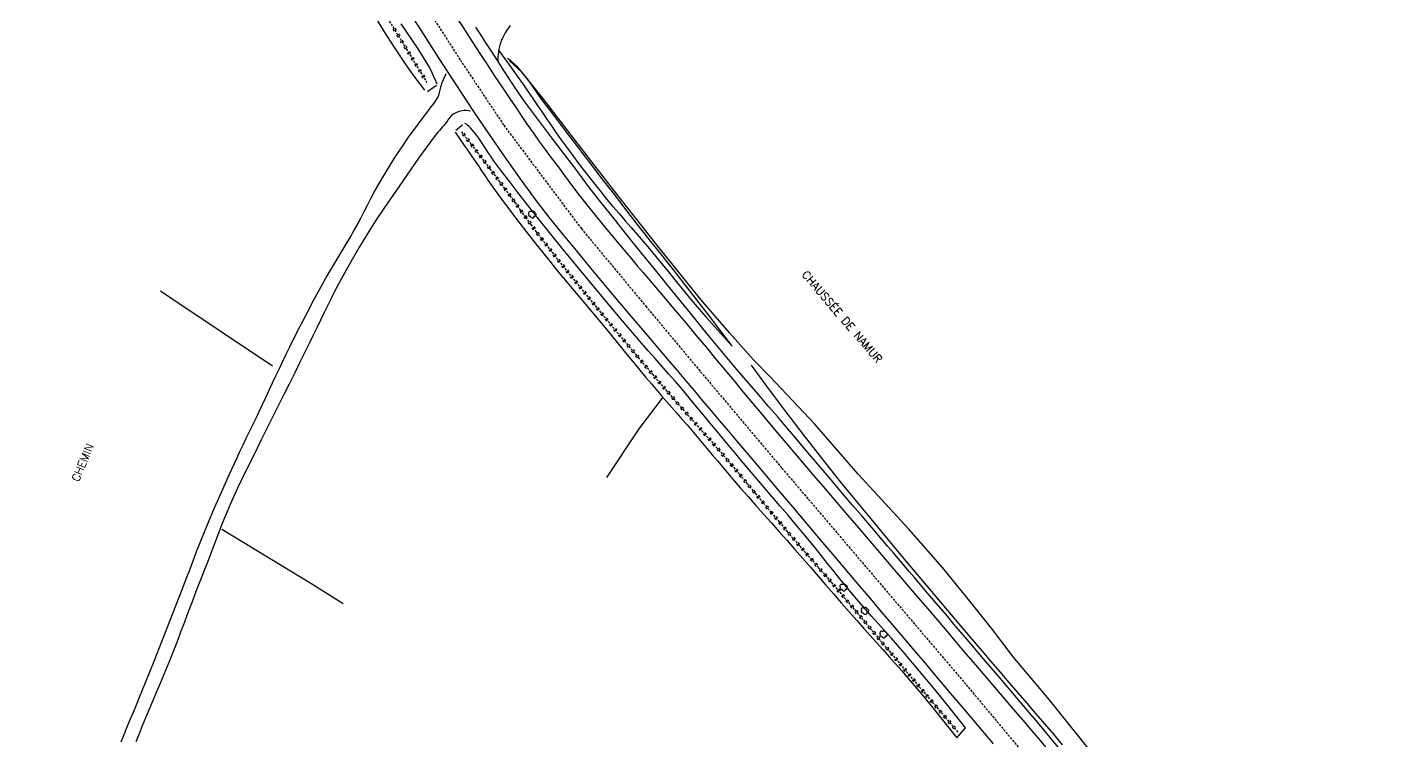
# Model space of a CAD drawing. Header units: millimetres. Extents: x 174998 to 176001, y 162000 to 163001.
# Drawn here: x 175014 to 175312.1, y 162267.6 to 162423.3 of the extents above; entities that cross this region are included whole.
import ezdxf

# ---------------------------------------------------------------- set-up
doc = ezdxf.new("R2010")
doc.units = ezdxf.units.MM
doc.linetypes.add('DASHED', pattern=[0.75, 0.5, -0.25])
doc.layers.get('0').update_dxf_attribs({"linetype": 'CONTINUOUS'})
for name, color, linetype in [('W0001', 6, 'DASHED'), ('W0008', 7, 'CONTINUOUS'), ('W0051', 7, 'CONTINUOUS'), ('W0071', 7, 'CONTINUOUS'), ('W0120', 7, 'CONTINUOUS'), ('W0211', 2, 'CONTINUOUS'), ('W0214', 2, 'CONTINUOUS'), ('W0220', 5, 'DASHED'), ('W0300', 7, 'CONTINUOUS'), ('W0330', 7, 'CONTINUOUS'), ('W0989', 7, 'CONTINUOUS')]:
    doc.layers.add(name, color=color, linetype=linetype)
doc.styles.get("Standard").update_dxf_attribs({"font": 'romans.shx', "width": 0.85})

# ---------------------------------------------------------------- blocks, each defined once
blk = doc.blocks.new('T300')
for p, q in [((-0.8, 0.51), (-0.86, 0.34)), ((-0.86, 0.34), (-0.86, 0.17)), ((-0.86, 0.17), (-0.74, 0.06)), ((-0.69, 0.63), (-0.8, 0.51)), ((-0.8, -0.06), (-0.74, 0.06)), ((-0.74, 0.06), (-0.69, 0.11)), ((-0.57, 0.69), (-0.69, 0.63)), ((-0.46, 0.69), (-0.57, 0.69)), ((-0.29, 0.63), (-0.46, 0.69)), ((-0.29, 0.63), (-0.17, 0.74)), ((-0.23, 0.57), (-0.29, 0.63)), ((-0.17, 0.74), (-0.06, 0.8)), ((-0.06, 0.8), (0.06, 0.8)), ((0.06, 0.8), (0.23, 0.74)), ((0.23, 0.74), (0.34, 0.63)), ((0.34, 0.63), (0.4, 0.51)), ((0.46, 0.46), (0.34, 0.46)), ((0.4, 0.51), (0.4, 0.46)), ((0.57, 0.4), (0.46, 0.46)), ((0.57, 0.4), (0.69, 0.29)), ((0.69, 0.29), (0.74, 0.17)), ((0.74, 0.06), (0.69, -0.17)), ((0.74, 0.17), (0.74, 0.06)), ((-0.8, -0.17), (-0.8, -0.06)), ((-0.8, -0.23), (-0.8, -0.17)), ((-0.74, -0.34), (-0.8, -0.23)), ((-0.69, -0.4), (-0.74, -0.34)), ((-0.51, -0.46), (-0.69, -0.4)), ((-0.4, -0.46), (-0.51, -0.46)), ((-0.4, -0.46), (-0.34, -0.46)), ((-0.34, -0.46), (-0.34, -0.4)), ((-0.34, -0.51), (-0.34, -0.46)), ((-0.29, -0.63), (-0.34, -0.51)), ((-0.17, -0.74), (-0.29, -0.63)), ((-0.06, -0.8), (-0.17, -0.74)), ((0.06, -0.8), (-0.06, -0.8)), ((0.17, -0.74), (0.06, -0.8)), ((0.23, -0.69), (0.17, -0.74)), ((0.29, -0.46), (0.23, -0.46)), ((0.29, -0.63), (0.23, -0.69)), ((0.46, -0.4), (0.29, -0.46)), ((0.34, -0.51), (0.29, -0.63)), ((0.34, -0.51), (0.34, -0.46)), ((0.57, -0.34), (0.46, -0.4)), ((0.63, -0.29), (0.57, -0.34)), ((0.69, -0.17), (0.63, -0.29))]:
    blk.add_line(p, q)
blk = doc.blocks.new('t220o')
at = {"color": 0, "linetype": 'Continuous'}
for p, q in [((-0.25, 0.25), (0.25, 0.25)), ((-0.25, -0.25), (0.25, -0.25))]:
    blk.add_line(p, q, dxfattribs=at)

msp = doc.modelspace()

# ---------------------------------------------------------------- linework, layer by layer
at = {"layer": 'W0001'}
for points in [[(175014, 162564.42), (175019.43, 162555.85), (175033.6, 162533.69), (175052.24, 162504.5), (175070.96, 162475.11), (175088.08, 162448.23), (175098.57, 162431.78), (175108.62, 162416.12)], [(175108.62, 162416.12), (175118.11, 162401.91), (175135.05, 162379.34), (175149.11, 162362.45), (175161.1, 162348.11), (175178.88, 162327.06), (175199.27, 162303.13), (175219.12, 162279.8), (175233.51, 162262.6), (175245.5, 162248.51), (175257.2, 162234.96), (175277.85, 162210.98), (175295.56, 162190.22), (175312.1, 162171)]]:
    msp.add_lwpolyline(points, dxfattribs=at)
at = {"layer": 'W0008'}
for points in [[(175225.07, 162266.91), (175221.96, 162270.6), (175218.84, 162274.29), (175215.73, 162277.97), (175212.61, 162281.65), (175210.22, 162284.47), (175207.83, 162287.28), (175205.44, 162290.09), (175203.05, 162292.9), (175200.66, 162295.71), (175198.27, 162298.52), (175195.88, 162301.33), (175193.49, 162304.14), (175190.43, 162307.75), (175187.37, 162311.36), (175184.31, 162314.97), (175181.26, 162318.59), (175178.2, 162322.2), (175175.15, 162325.81), (175172.09, 162329.43), (175169.03, 162333.04), (175167.18, 162335.23), (175165.32, 162337.42), (175163.47, 162339.6), (175161.61, 162341.79), (175159.76, 162343.98), (175157.9, 162346.17), (175156.05, 162348.36), (175154.2, 162350.55), (175149.85, 162355.67), (175145.49, 162360.78), (175141.15, 162365.91), (175136.85, 162371.07), (175133.97, 162374.55), (175131.09, 162378.05), (175128.26, 162381.57), (175125.49, 162385.15), (175121.91, 162390.01), (175118.41, 162394.93), (175114.97, 162399.9), (175111.58, 162404.89), (175107.67, 162410.78), (175103.84, 162416.71), (175100.04, 162422.67), (175096.23, 162428.61)], [(175151.32, 162370.23), (175148.27, 162373.93), (175145.25, 162377.65), (175142.26, 162381.39), (175139.29, 162385.15), (175136.65, 162388.57), (175134.03, 162392), (175131.43, 162395.45), (175128.83, 162398.9), (175126.87, 162401.52), (175124.9, 162404.13), (175122.95, 162406.76), (175121.06, 162409.43), (175119.51, 162411.72), (175118, 162414.05), (175116.51, 162416.39), (175115.01, 162418.72), (175114, 162420.26), (175113, 162421.81), (175111.99, 162423.35)], [(175233.71, 162272.81), (175230.13, 162277.01), (175226.54, 162281.22), (175222.95, 162285.43), (175219.36, 162289.64), (175217.91, 162291.33), (175216.47, 162293.02), (175215.03, 162294.72), (175213.59, 162296.41), (175212.14, 162298.1), (175210.7, 162299.79), (175209.26, 162301.49), (175207.82, 162303.18), (175206.65, 162304.54), (175205.48, 162305.91), (175204.32, 162307.27), (175203.15, 162308.63), (175201.99, 162309.99), (175200.82, 162311.35), (175199.66, 162312.72), (175198.49, 162314.08), (175196.37, 162316.57), (175194.25, 162319.06), (175192.14, 162321.56), (175190.02, 162324.05), (175187.91, 162326.54), (175185.79, 162329.03), (175183.67, 162331.53), (175181.55, 162334.02), (175179.72, 162336.17), (175177.88, 162338.31), (175176.03, 162340.46), (175174.19, 162342.6), (175172.35, 162344.75), (175170.51, 162346.9), (175168.68, 162349.06), (175166.86, 162351.23), (175162.86, 162356.04), (175158.89, 162360.87), (175154.94, 162365.72), (175151.02, 162370.6)], [(175241.33, 162263.63), (175237.49, 162268.24), (175233.67, 162272.86)]]:
    msp.add_lwpolyline(points, dxfattribs=at)
at = {"layer": 'W0051'}
msp.add_lwpolyline([(175107.29, 162426.26), (175109.2, 162423.28), (175111.11, 162420.3), (175113.04, 162417.34), (175114.6, 162414.96), (175116.17, 162412.58), (175117.76, 162410.21), (175119.35, 162407.85), (175120.64, 162405.93), (175121.94, 162404.01), (175123.25, 162402.09), (175124.58, 162400.19), (175125.87, 162398.39), (175127.18, 162396.6), (175128.49, 162394.82), (175129.81, 162393.05), (175131.4, 162390.91), (175132.98, 162388.77), (175134.59, 162386.64), (175136.22, 162384.54), (175138.04, 162382.27), (175139.89, 162380.03), (175141.76, 162377.8), (175143.63, 162375.57), (175144.84, 162374.13), (175146.05, 162372.7), (175147.26, 162371.26), (175148.48, 162369.83), (175149.69, 162368.4), (175150.91, 162366.97), (175152.12, 162365.54), (175153.33, 162364.11), (175155.59, 162361.43), (175157.85, 162358.75), (175160.1, 162356.07), (175162.36, 162353.38), (175164.38, 162350.96), (175166.4, 162348.53), (175168.42, 162346.1), (175170.44, 162343.68), (175172.46, 162341.25), (175174.48, 162338.82), (175176.51, 162336.4), (175178.55, 162333.98), (175180.98, 162331.12), (175183.41, 162328.25), (175185.86, 162325.39), (175188.3, 162322.54), (175190.75, 162319.69), (175193.2, 162316.83), (175195.65, 162313.98), (175198.09, 162311.12), (175200.2, 162308.66), (175202.31, 162306.19), (175204.41, 162303.72), (175206.52, 162301.25), (175208.63, 162298.78), (175210.73, 162296.32), (175212.84, 162293.85), (175214.95, 162291.38), (175217.02, 162288.96), (175219.08, 162286.54), (175221.15, 162284.12), (175223.22, 162281.7), (175225.29, 162279.28), (175227.36, 162276.86), (175229.43, 162274.44), (175231.5, 162272.02), (175233.38, 162269.81), (175235.26, 162267.6), (175237.14, 162265.38)], dxfattribs=at)
at = {"layer": 'W0071'}
for points in [[(175119.49, 162423.69), (175119.11, 162423.18), (175118.75, 162422.66), (175118.41, 162422.12), (175118.09, 162421.53), (175117.8, 162420.92), (175117.55, 162420.3), (175117.33, 162419.67), (175117.17, 162419.1), (175117.04, 162418.52), (175116.95, 162417.94), (175116.88, 162417.36), (175116.84, 162416.94), (175116.83, 162416.53), (175116.84, 162416.11), (175116.86, 162415.7)], [(175034.49, 162267.32), (175035.16, 162268.95), (175035.83, 162270.57), (175036.51, 162272.19), (175037.18, 162273.81), (175037.86, 162275.43), (175038.53, 162277.05), (175039.19, 162278.68), (175039.86, 162280.31), (175041.72, 162284.95), (175043.55, 162289.61), (175045.38, 162294.27), (175047.2, 162298.93), (175047.97, 162300.91), (175048.73, 162302.89), (175049.48, 162304.87), (175050.23, 162306.85), (175050.99, 162308.84), (175051.75, 162310.81), (175052.54, 162312.78), (175053.34, 162314.75), (175054.89, 162318.39), (175056.48, 162322), (175058.11, 162325.6), (175059.76, 162329.2), (175060.45, 162330.67), (175061.14, 162332.14), (175061.85, 162333.61), (175062.56, 162335.07), (175063.27, 162336.53), (175063.98, 162338), (175064.68, 162339.46), (175065.39, 162340.93), (175066.13, 162342.5), (175066.87, 162344.08), (175067.6, 162345.66), (175068.33, 162347.23), (175069.07, 162348.81), (175069.81, 162350.38), (175070.57, 162351.95), (175071.34, 162353.51), (175073.07, 162356.96), (175074.83, 162360.4), (175076.64, 162363.82), (175078.49, 162367.2), (175079.32, 162368.68), (175080.18, 162370.13), (175081.05, 162371.58), (175081.93, 162373.03), (175082.81, 162374.47), (175083.68, 162375.92), (175084.54, 162377.38), (175085.38, 162378.85), (175086.15, 162380.24), (175086.89, 162381.65), (175087.62, 162383.06), (175088.35, 162384.48), (175089.07, 162385.9), (175089.81, 162387.31), (175090.58, 162388.7), (175091.37, 162390.09), (175092.82, 162392.49), (175094.33, 162394.86), (175095.88, 162397.2), (175097.47, 162399.52), (175098, 162400.26), (175098.54, 162401), (175099.08, 162401.73), (175099.63, 162402.45), (175100.18, 162403.18), (175100.73, 162403.9), (175101.28, 162404.63), (175101.82, 162405.36), (175102.33, 162406.03), (175102.86, 162406.7), (175103.36, 162407.39), (175103.77, 162408.14), (175103.89, 162408.43), (175103.99, 162408.73), (175104.07, 162409.03), (175104.13, 162409.33), (175104.2, 162409.64), (175104.26, 162409.94), (175104.34, 162410.24), (175104.42, 162410.54), (175104.67, 162411.22), (175104.93, 162411.9), (175105.21, 162412.56), (175105.51, 162413.22)], [(175110.81, 162404.99), (175110.37, 162405.08), (175109.91, 162405.13), (175109.46, 162405.12), (175109.01, 162405.06), (175108.39, 162404.91), (175107.78, 162404.69), (175107.21, 162404.39), (175106.68, 162404.03), (175106.51, 162403.88), (175106.36, 162403.71), (175106.22, 162403.53), (175106.1, 162403.35), (175105.98, 162403.16), (175105.86, 162402.97), (175105.74, 162402.79), (175105.61, 162402.61), (175105.31, 162402.24), (175105, 162401.88), (175104.68, 162401.52), (175104.36, 162401.16), (175104.05, 162400.8), (175103.74, 162400.44), (175103.43, 162400.07), (175103.13, 162399.69), (175101.28, 162397.23), (175099.49, 162394.71), (175097.74, 162392.18), (175095.99, 162389.64), (175094.01, 162386.79), (175092.04, 162383.95), (175090.11, 162381.07), (175088.25, 162378.16), (175086.42, 162375.14), (175084.66, 162372.08), (175082.96, 162368.99), (175081.29, 162365.88), (175080.45, 162364.27), (175079.63, 162362.64), (175078.83, 162361.01), (175078.04, 162359.37), (175077.25, 162357.72), (175076.46, 162356.08), (175075.67, 162354.44), (175074.87, 162352.8), (175073.65, 162350.34), (175072.42, 162347.88), (175071.19, 162345.42), (175069.96, 162342.96), (175068.72, 162340.5), (175067.5, 162338.04), (175066.27, 162335.57), (175065.06, 162333.11), (175063.35, 162329.64), (175061.63, 162326.17), (175059.95, 162322.68), (175058.35, 162319.15), (175056.6, 162314.98), (175054.95, 162310.77), (175053.34, 162306.54), (175051.72, 162302.32), (175050.86, 162300.11), (175050.02, 162297.89), (175049.18, 162295.68), (175048.34, 162293.46), (175047.49, 162291.24), (175046.64, 162289.03), (175045.78, 162286.82), (175044.91, 162284.62), (175044.21, 162282.88), (175043.49, 162281.15), (175042.77, 162279.43), (175042.04, 162277.7), (175041.31, 162275.98), (175040.57, 162274.26), (175039.85, 162272.53), (175039.13, 162270.8), (175038.41, 162269.07), (175037.69, 162267.33)]]:
    msp.add_lwpolyline(points, dxfattribs=at)
at = {"layer": 'W0120'}
for points in [[(175101.44, 162409.31), (175103.42, 162410.68)], [(175109.05, 162401.96), (175107.64, 162400.78)]]:
    msp.add_lwpolyline(points, dxfattribs=at)
at = {"layer": 'W0211'}
for points in [[(175089.96, 162425.67), (175092, 162422.33), (175094.08, 162419.01), (175096.24, 162415.75), (175097.33, 162414.17), (175098.46, 162412.6), (175099.62, 162411.07), (175100.8, 162409.55)], [(175103.56, 162410.87), (175103.15, 162411.88), (175102.71, 162412.86), (175102.23, 162413.83), (175101.72, 162414.78), (175100.6, 162416.69), (175099.42, 162418.56), (175098.19, 162420.4), (175096.94, 162422.21), (175095.67, 162424.02)], [(175167.83, 162353.93), (175165.34, 162357.24), (175162.83, 162360.55), (175160.31, 162363.84), (175157.77, 162367.11), (175156.53, 162368.69), (175155.28, 162370.27), (175154.03, 162371.84), (175152.78, 162373.4), (175151.52, 162374.97), (175150.27, 162376.54), (175149.02, 162378.11), (175147.78, 162379.69), (175145.05, 162383.19), (175142.34, 162386.71), (175139.63, 162390.23), (175136.93, 162393.76), (175134.29, 162397.19), (175131.66, 162400.63), (175129.03, 162404.08), (175126.42, 162407.54), (175125.82, 162408.37), (175125.23, 162409.21), (175124.65, 162410.06), (175124.07, 162410.91), (175123.48, 162411.75), (175122.87, 162412.58), (175122.23, 162413.39), (175121.55, 162414.17), (175120.95, 162414.79), (175120.31, 162415.39), (175119.64, 162415.95), (175118.94, 162416.48)], [(175107.49, 162400.38), (175108.41, 162399.05), (175109.32, 162397.73), (175110.24, 162396.4), (175111.15, 162395.08), (175111.86, 162394.05), (175112.56, 162393.02), (175113.25, 162391.98), (175113.95, 162390.95), (175114.65, 162389.92), (175115.36, 162388.89), (175116.08, 162387.87), (175116.8, 162386.86), (175119.57, 162383.15), (175122.39, 162379.48), (175125.26, 162375.84), (175128.15, 162372.22), (175129.65, 162370.36), (175131.17, 162368.52), (175132.71, 162366.68), (175134.25, 162364.85), (175135.79, 162363.02), (175137.33, 162361.19), (175138.87, 162359.36), (175140.4, 162357.52), (175141.65, 162356.01), (175142.89, 162354.5), (175144.13, 162352.99), (175145.36, 162351.47), (175146.6, 162349.96), (175147.85, 162348.45), (175149.1, 162346.94), (175150.36, 162345.44), (175151.46, 162344.15), (175152.56, 162342.87), (175153.68, 162341.6), (175154.79, 162340.32), (175155.91, 162339.05), (175157.03, 162337.78), (175158.14, 162336.5), (175159.25, 162335.22), (175160.36, 162333.91), (175161.47, 162332.6), (175162.57, 162331.28), (175163.67, 162329.97), (175164.77, 162328.65), (175165.88, 162327.34), (175166.98, 162326.03), (175168.1, 162324.73), (175169.78, 162322.79), (175171.48, 162320.86), (175173.18, 162318.94), (175174.88, 162317.02), (175176.58, 162315.1), (175178.29, 162313.18), (175179.99, 162311.26), (175181.69, 162309.33), (175183.39, 162307.38), (175185.09, 162305.43), (175186.79, 162303.48), (175188.49, 162301.52), (175190.19, 162299.57), (175191.89, 162297.62), (175193.59, 162295.67), (175195.3, 162293.72), (175196.69, 162292.15), (175198.1, 162290.59), (175199.51, 162289.03), (175200.92, 162287.47), (175202.32, 162285.91), (175203.72, 162284.34), (175205.11, 162282.76), (175206.48, 162281.17), (175209.19, 162277.97), (175211.86, 162274.74), (175214.49, 162271.48), (175217.09, 162268.2)], [(175218.97, 162270.35), (175215.67, 162274.51), (175212.32, 162278.64), (175208.94, 162282.73), (175205.53, 162286.8), (175204.14, 162288.41), (175202.74, 162290.01), (175201.32, 162291.6), (175199.9, 162293.18), (175198.48, 162294.76), (175197.06, 162296.35), (175195.66, 162297.95), (175194.28, 162299.57), (175192.9, 162301.22), (175191.54, 162302.88), (175190.2, 162304.55), (175188.86, 162306.23), (175187.52, 162307.91), (175186.18, 162309.58), (175184.83, 162311.25), (175183.46, 162312.91), (175181.8, 162314.89), (175180.13, 162316.87), (175178.45, 162318.83), (175176.77, 162320.8), (175175.09, 162322.76), (175173.4, 162324.72), (175171.73, 162326.69), (175170.06, 162328.66), (175168.42, 162330.61), (175166.8, 162332.56), (175165.18, 162334.52), (175163.56, 162336.47), (175161.94, 162338.43), (175160.32, 162340.38), (175158.69, 162342.33), (175157.05, 162344.27), (175155.59, 162345.96), (175154.12, 162347.65), (175152.64, 162349.33), (175151.16, 162351.01), (175149.68, 162352.69), (175148.2, 162354.37), (175146.73, 162356.06), (175145.27, 162357.76), (175142.39, 162361.17), (175139.53, 162364.6), (175136.68, 162368.04), (175133.84, 162371.48), (175131.1, 162374.81), (175128.37, 162378.15), (175125.66, 162381.5), (175122.98, 162384.88), (175121.18, 162387.2), (175119.4, 162389.53), (175117.64, 162391.88), (175115.89, 162394.24), (175115.26, 162395.13), (175114.65, 162396.04), (175114.05, 162396.96), (175113.46, 162397.88), (175112.84, 162398.79), (175112.2, 162399.68), (175111.52, 162400.55), (175110.8, 162401.38), (175110.53, 162401.64), (175110.24, 162401.89), (175109.94, 162402.12), (175109.63, 162402.33)], [(175172.18, 162349.53), (175175.87, 162344.47), (175179.62, 162339.45), (175183.42, 162334.47), (175187.27, 162329.53), (175191.69, 162324), (175196.18, 162318.52), (175200.71, 162313.07), (175205.25, 162307.63), (175209.57, 162302.48), (175213.91, 162297.35), (175218.26, 162292.23), (175222.61, 162287.11), (175224.55, 162284.84), (175226.5, 162282.57), (175228.45, 162280.3), (175230.4, 162278.03), (175232.35, 162275.77), (175234.29, 162273.5), (175236.24, 162271.23), (175238.18, 162268.96), (175240.08, 162266.66)], [(175217.09, 162268.2), (175218.97, 162270.35)]]:
    msp.add_lwpolyline(points, dxfattribs=at)
at = {"layer": 'W0214'}
msp.add_lwpolyline([(175116.98, 162418.33), (175118.35, 162416.44), (175119.71, 162414.54), (175121.06, 162412.64), (175122.4, 162410.73), (175123.43, 162409.24), (175124.45, 162407.75), (175125.46, 162406.26), (175126.47, 162404.76), (175127.49, 162403.26), (175128.51, 162401.77), (175129.54, 162400.29), (175130.59, 162398.82), (175132.73, 162395.9), (175134.9, 162392.99), (175137.11, 162390.12), (175139.36, 162387.28), (175140.65, 162385.71), (175141.95, 162384.16), (175143.28, 162382.62), (175144.61, 162381.08), (175145.94, 162379.56), (175147.28, 162378.03), (175148.6, 162376.49), (175149.92, 162374.94), (175151.23, 162373.36), (175152.54, 162371.77), (175153.84, 162370.18), (175155.13, 162368.58), (175156.43, 162366.99), (175157.74, 162365.4), (175159.06, 162363.82), (175160.39, 162362.26), (175162.26, 162360.09), (175164.16, 162357.95), (175166.08, 162355.83), (175168.02, 162353.72)], dxfattribs=at)
at = {"layer": 'W0220'}
for points in [[(175092.29, 162425.93), (175096.8, 162418.61), (175101.28, 162411.27)], [(175108.84, 162400.5), (175110.93, 162397.82), (175113, 162395.13), (175115.06, 162392.42), (175117.11, 162389.71), (175118.27, 162388.14), (175119.42, 162386.57), (175120.56, 162384.99), (175121.71, 162383.4), (175122.85, 162381.82), (175124, 162380.25), (175125.17, 162378.68), (175126.35, 162377.13), (175130.04, 162372.41), (175133.8, 162367.75), (175137.59, 162363.12), (175141.4, 162358.5), (175144.43, 162354.86), (175147.47, 162351.23), (175150.53, 162347.63), (175153.61, 162344.03), (175155.16, 162342.25), (175156.71, 162340.48), (175158.27, 162338.72), (175159.84, 162336.96), (175161.4, 162335.2), (175162.96, 162333.44), (175164.52, 162331.67), (175166.06, 162329.88), (175167.82, 162327.82), (175169.57, 162325.74), (175171.31, 162323.66), (175173.05, 162321.57), (175174.79, 162319.48), (175176.53, 162317.4), (175178.27, 162315.32), (175180.03, 162313.25), (175181.39, 162311.65), (175182.76, 162310.06), (175184.14, 162308.48), (175185.52, 162306.9), (175186.9, 162305.32), (175188.28, 162303.74), (175189.65, 162302.15), (175191.02, 162300.55), (175192.91, 162298.33), (175194.79, 162296.1), (175196.67, 162293.87), (175198.54, 162291.63), (175200.42, 162289.39), (175202.29, 162287.16), (175204.17, 162284.92), (175206.05, 162282.69), (175208.88, 162279.35), (175211.72, 162276.01), (175214.56, 162272.67), (175217.4, 162269.34)]]:
    msp.add_lwpolyline(points, dxfattribs=at)
at = {"layer": 'W0330'}
for points in [[(175260.95, 162247.64), (175248.44, 162262.65), (175237.26, 162276.54), (175229.4, 162285.89), (175224.89, 162291.82), (175220.25, 162297.69), (175213.93, 162305.39), (175206.57, 162313.75), (175195.54, 162325.76), (175186.03, 162336.63), (175176.27, 162347.02), (175172.7, 162350.68), (175167.52, 162356.51), (175161.16, 162363.87), (175152.02, 162375.12), (175142.26, 162387.5), (175133.63, 162398.72), (175126.67, 162407.8), (175122.08, 162413.5), (175119.39, 162415.96)], [(175043.11, 162365.74), (175045.13, 162364.42), (175067.55, 162349.42)], [(175152.85, 162342.53), (175147.63, 162335.63), (175140.57, 162324.99)], [(175082.99, 162297.48), (175075.97, 162301.87), (175056.48, 162313.7)]]:
    msp.add_lwpolyline(points, dxfattribs=at)

# ---------------------------------------------------------------- block references
at = {"layer": 'W0220'}
for p, rotation in [((175094.23, 162422.78), 301.6247685670301), ((175095.02, 162421.5), 301.6247685670301), ((175095.8, 162420.22), 301.6247685670301), ((175096.59, 162418.95), 301.6247685670301), ((175097.37, 162417.67), 301.4428662551213), ((175098.15, 162416.39), 301.4428662551213), ((175098.94, 162415.11), 301.4428662551213), ((175099.72, 162413.83), 301.4428662551213), ((175100.5, 162412.55), 301.4428662551213), ((175109.34, 162399.86), 307.8812137657818), ((175110.26, 162398.67), 307.8812137657818), ((175111.18, 162397.49), 307.5936480952872), ((175112.1, 162396.3), 307.5936480952872), ((175113.01, 162395.11), 307.3060834708278), ((175113.92, 162393.92), 307.3060834708278), ((175114.83, 162392.72), 307.3060834708278), ((175115.73, 162391.53), 307.0185198923112), ((175116.64, 162390.33), 307.0185198923112), ((175117.54, 162389.13), 306.6153104166119), ((175118.43, 162387.92), 306.1669921118244), ((175119.31, 162386.71), 306.1669921118244), ((175120.19, 162385.5), 305.8889694702179), ((175121.07, 162384.28), 305.7812568062606), ((175121.95, 162383.07), 305.8745126087662), ((175122.83, 162381.85), 305.8745126087662), ((175123.71, 162380.64), 306.1687103620857), ((175124.61, 162379.43), 306.6331473160301), ((175125.51, 162378.23), 307.2677995762053), ((175126.42, 162377.04), 308.0687809392264), ((175127.34, 162375.86), 308.0687809392264), ((175128.27, 162374.68), 308.0687809392264), ((175129.19, 162373.5), 308.0687809392264), ((175130.12, 162372.32), 308.8448027827494), ((175131.06, 162371.15), 308.8448027827494), ((175132, 162369.98), 308.8448027827494), ((175132.94, 162368.81), 308.8448027827494), ((175133.88, 162367.64), 309.3292022243974), ((175134.83, 162366.48), 309.3292022243974), ((175135.78, 162365.32), 309.3292022243974), ((175136.73, 162364.16), 309.3292022243974), ((175137.68, 162363), 309.5219061129081), ((175138.64, 162361.85), 309.5219061129081), ((175139.59, 162360.69), 309.5219061129081), ((175140.55, 162359.53), 309.5219061129081), ((175141.5, 162358.38), 309.7181904942079), ((175142.46, 162357.22), 309.7181904942079), ((175143.42, 162356.07), 309.7181904942079), ((175144.38, 162354.91), 309.7181904942079), ((175145.34, 162353.77), 310.032587133935), ((175146.31, 162352.62), 310.032587133935), ((175147.27, 162351.47), 310.032587133935), ((175148.24, 162350.32), 310.3317050856102), ((175149.21, 162349.18), 310.3317050856102), ((175150.18, 162348.04), 310.3317050856102), ((175151.16, 162346.9), 310.6155442240449), ((175152.13, 162345.76), 310.6155442240449), ((175153.11, 162344.62), 310.6155442240449), ((175154.09, 162343.48), 310.9490253117523), ((175155.07, 162342.35), 310.9490253117523), ((175156.06, 162341.22), 311.2927259532013), ((175157.05, 162340.1), 311.5259719570439), ((175158.05, 162338.97), 311.5259719570439), ((175159.04, 162337.85), 311.6487582743798), ((175160.04, 162336.73), 311.6387394530915), ((175161.04, 162335.61), 311.6387394530915), ((175162.03, 162334.49), 311.4959167167359), ((175163.03, 162333.37), 311.2426375504357), ((175164.02, 162332.24), 311.2426375504357), ((175165, 162331.11), 310.8789074396338), ((175165.98, 162329.97), 310.8789074396338), ((175166.96, 162328.83), 310.483470985206), ((175167.93, 162327.69), 310.1424126594162), ((175168.9, 162326.54), 310.1424126594162), ((175169.86, 162325.4), 309.8987332293695), ((175170.82, 162324.24), 309.8987332293695), ((175171.79, 162323.09), 309.7524367953908), ((175172.74, 162321.94), 309.7524367953908), ((175173.7, 162320.79), 309.7249333732795), ((175174.66, 162319.63), 309.7249333732795), ((175175.62, 162318.48), 309.8162256128174), ((175176.58, 162317.33), 310.0049078970219), ((175177.55, 162316.18), 310.0049078970219), ((175178.51, 162315.03), 310.2909770504834), ((175179.48, 162313.89), 310.2909770504834), ((175180.46, 162312.75), 310.5924794303771), ((175181.43, 162311.61), 310.8379498101387), ((175182.41, 162310.47), 310.8379498101387), ((175183.4, 162309.34), 311.0082732179936), ((175184.38, 162308.21), 311.103447943894), ((175185.37, 162307.08), 311.103447943894), ((175186.35, 162305.95), 311.1077275245055), ((175187.34, 162304.82), 311.0211117160995), ((175188.32, 162303.68), 310.8593465796265), ((175189.3, 162302.55), 310.8593465796265), ((175190.28, 162301.41), 310.6224337338135), ((175191.26, 162300.27), 310.3836052340675), ((175192.23, 162299.13), 310.3836052340675), ((175193.2, 162297.99), 310.1940702246417), ((175194.17, 162296.84), 310.1940702246417), ((175195.14, 162295.69), 310.0530181237152), ((175196.1, 162294.55), 310.0530181237152), ((175197.07, 162293.4), 309.9604495188416), ((175198.03, 162292.25), 309.9604495188416), ((175198.99, 162291.1), 309.9279192321575), ((175199.95, 162289.95), 309.9279192321575), ((175200.92, 162288.8), 309.955428051723), ((175201.88, 162287.65), 309.955428051723), ((175202.85, 162286.5), 310.0314224658754), ((175203.81, 162285.35), 310.0314224658754), ((175204.78, 162284.2), 310.1559021560187), ((175205.74, 162283.06), 310.1559021560187), ((175206.71, 162281.91), 310.264543839312), ((175207.68, 162280.77), 310.264543839312), ((175208.65, 162279.62), 310.264543839312), ((175209.62, 162278.48), 310.337265452604), ((175210.59, 162277.33), 310.337265452604), ((175211.56, 162276.19), 310.337265452604), ((175212.54, 162275.05), 310.4099898921002), ((175213.51, 162273.91), 310.4099898921002), ((175214.48, 162272.76), 310.4099898921002), ((175215.45, 162271.62), 310.4827171563417), ((175216.43, 162270.48), 310.4827171563417)]:
    msp.add_blockref('t220o', p, dxfattribs=dict(at, rotation=rotation))
at = {"layer": 'W0300'}
for p in [(175124.38, 162382.43), (175192.42, 162301), (175197.05, 162295.89), (175201.13, 162290.76)]:
    msp.add_blockref('T300', p, dxfattribs=at)

# ---------------------------------------------------------------- texts
at = {"layer": 'W0989'}
for s, rotation, p in [('CHAUSSÉE DE NAMUR  ', 310.5144, (175183.08, 162369.25)), ('CHEMIN', 67.4079, (175025.23, 162323.96))]:
    msp.add_text(s, height=1.75, rotation=rotation, dxfattribs=at).set_placement(p)

doc.saveas('drawing.dxf')
